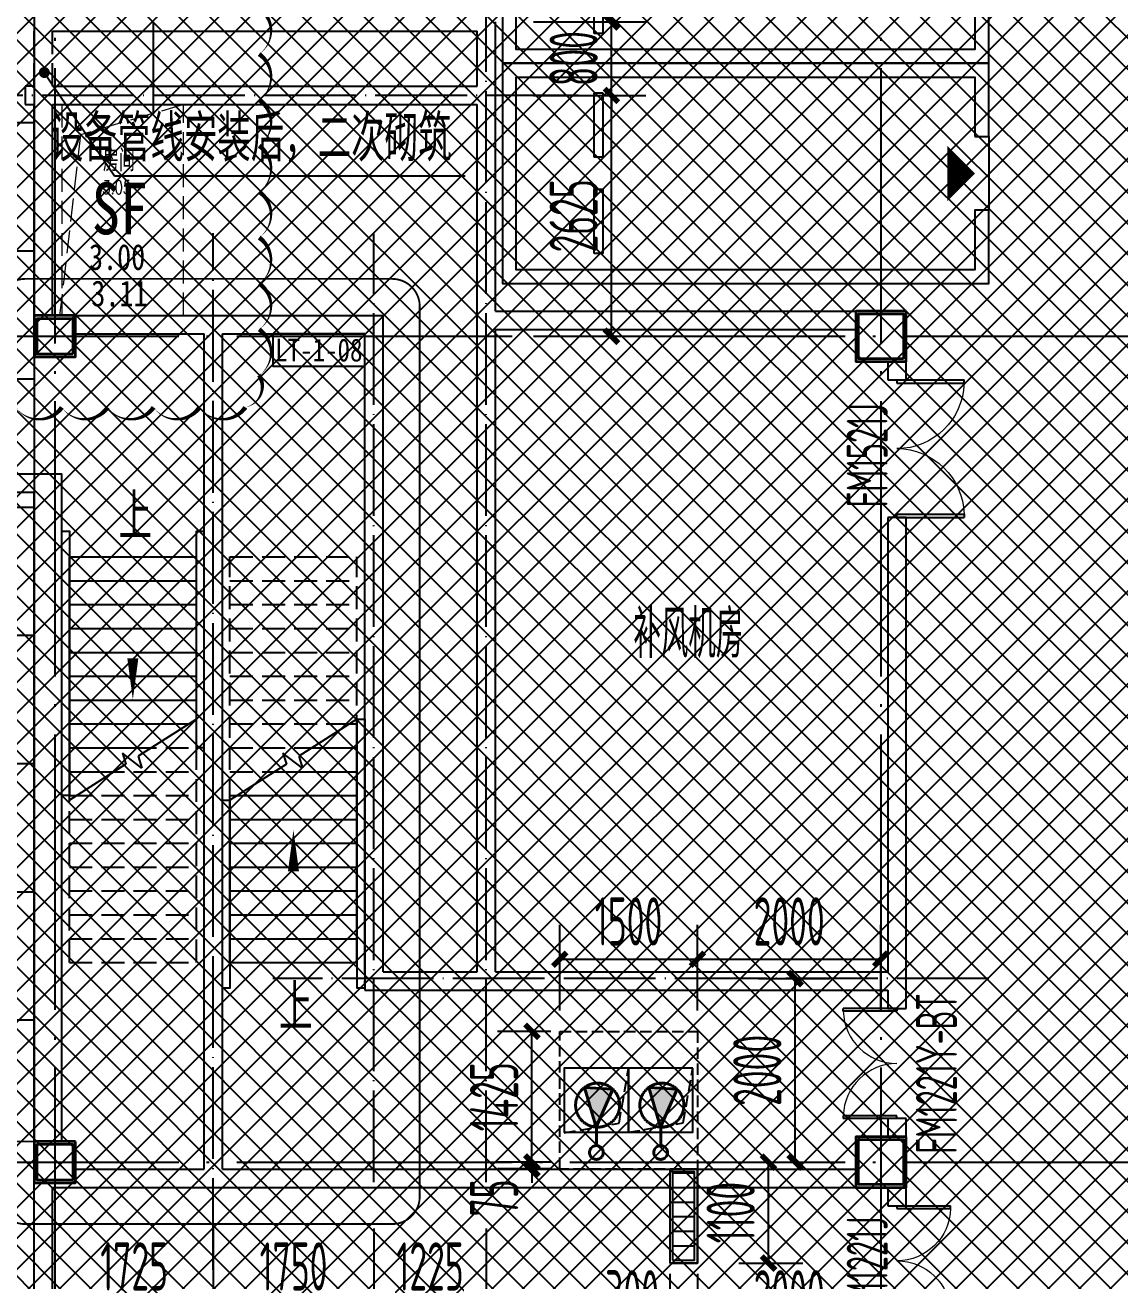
# Model space of a CAD drawing. Extents: x -473190 to 2138458, y -81875 to 2633646.
# Drawn here: x 513012 to 524941, y 96898 to 110583 of the extents above; entities that cross this region are included whole.
import ezdxf
from ezdxf.enums import TextEntityAlignment as Align

# ---------------------------------------------------------------- set-up
doc = ezdxf.new("R2010")
doc.units = 0
doc.header["$LTSCALE"] = 1000
for name, pattern in [('__DASH', [0.35, 0.25, -0.1]), ('DASH', [0.35, 0.25, -0.1]), ('DOTE', [2.42, 2, -0.2, 0.02, -0.2]), ('排水', [1.1, 1, -0.1])]:
    doc.linetypes.add(name, pattern=pattern)
for name, color, linetype in [('00-停车位', 67, 'Continuous'), ('03小品', 2, 'Continuous'), ('A-BEAM', 4, 'Continuous'), ('A-COLUMN', 2, 'Continuous'), ('A-DIM_SYMB', 3, 'Continuous'), ('A-PUB_TEXT', 7, 'Continuous'), ('A-ROOM_NAME', 23, 'Continuous'), ('A-STAIR', 3, 'Continuous'), ('A-WALL', 2, 'Continuous'), ('DIM_LEAD', 3, 'Continuous'), ('DOOR_FIRE', 4, 'Continuous'), ('DOOR_FIRE_TEXT', 7, 'Continuous'), ('DOTE', 1, 'DOTE'), ('PUB_DIM', 3, 'Continuous'), ('PUB_TEXT', 7, 'Continuous'), ('RF-QT', 30, 'Continuous'), ('SPACE', 7, 'Continuous'), ('SRC-03F$0$A-SYMB-NUMB-T', 4, 'Continuous'), ('SRC-03F$0$A-WALL', 7, 'Continuous'), ('画水辅助', 6, 'Continuous'), ('索引线', 252, 'Continuous'), ('集水坑', 4, 'Continuous')]:
    doc.layers.add(name, color=color, linetype=linetype)
for name, color, linetype, lineweight in [('GPS-污水', 2, '排水', 40), ('HOLE', 52, 'Continuous', 15), ('钢柱', 51, 'Continuous', 35)]:
    doc.layers.add(name, color=color, linetype=linetype, lineweight=lineweight)
doc.styles.add('8B2_01', font='simhei.ttf', dxfattribs={"width": 0.8})
doc.styles.add('8B2_02', font='tssdeng.shx', dxfattribs={"width": 0.6, "bigfont": 'TSSDCHN.shx'})
doc.styles.add('_TCH_DIM', font='SIMPLEX', dxfattribs={"bigfont": 'GBCBIG'})
doc.styles.add('_TCH_DIM_T3', font='tssdeng.shx', dxfattribs={"width": 0.564706, "bigfont": '@@@tssdchn.shx'})
doc.styles.add('_TCH_SPACE', font='SIMPLEX', dxfattribs={"height": 5, "bigfont": 'GBCBIG'})
doc.styles.add('_TCH_WINDOW', font='tssdeng.shx', dxfattribs={"width": 0.8, "height": 3.5, "bigfont": 'tssdchn.shx'})
doc.styles.add('SRC-03F$0$ECADI-TXT', font='simplex.shx', dxfattribs={"bigfont": 'hztxt.shx'})
doc.styles.get("Standard").update_dxf_attribs({"font": 'gbenor.shx', "bigfont": 'gbcbig.shx'})
doc.dimstyles.new('_TCH_ARCH&&150', dxfattribs={"dimtxt": 525, "dimasz": 150, "dimexe": 375, "dimexo": 450, "dimgap": 150, "dimtad": 1, "dimdec": 0, "dimzin": 0, "dimdsep": 46, "dimtxsty": '_TCH_DIM_T3', "dimblk": 'ARCHTICK', "dimcen": 0.09, "dimclrt": 7, "dimazin": 2, "dimtfac": 1, "dimtdec": 0, "dimtix": 1, "dimtmove": 2, "dimatfit": 3, "dimfxl": 0, "dimtolj": 1, "dimtzin": 0, "dimarcsym": 0})

# ---------------------------------------------------------------- blocks, each defined once
blk = doc.blocks.new('车位2400x5300')
at = {"layer": '00-停车位', "color": 251}
for p, q in [((-875, -1000), (-175, -1000)), ((-875, -1100), (-875, -1000)), ((-175, -1100), (-175, -1000)), ((175, -1000), (875, -1000)), ((175, -1100), (175, -1000)), ((875, -1100), (875, -1000)), ((-875, -1100), (-175, -1100)), ((175, -1100), (875, -1100)), ((400, -5300), (-400, -5300))]:
    blk.add_line(p, q, dxfattribs=at)
blk.add_lwpolyline([(400, -5150), (400, -5300), (1200, -5300), (1200, 0), (-1200, 0), (-1200, -5300), (-400, -5300), (-400, -5150), (-1050, -5150), (-1050, -150), (1050, -150), (1050, -5150), (400, -5150)], dxfattribs=at)
blk.add_lwpolyline([(0, -5150, 0, 600, 0), (0, -4850, 600, 600, 0)], format="xyseb", dxfattribs=at)
blk = doc.blocks.new('$SB01_1')
h = blk.add_hatch(color=256)
h.dxf.hatch_style = 1
h.paths.add_polyline_path([(-0.381, -0.323), (0.5, 0), (-0.381, 0.323)])
h.paths.add_polyline_path([(0, 0), (0.002, 0), (0.002, 0.001), (0, 0.001)], flags=24)
h.paths.add_polyline_path([(0, -0.002), (0.003, -0.002), (0.003, -0.001), (0, -0.001)], flags=24)
h.paths.add_polyline_path([(0, -0.003), (0.003, -0.003), (0.003, -0.002), (0, -0.002)], flags=24)
for p, q in [((0.5, 0), (-0.381, 0.323)), ((-0.381, 0.323), (-0.381, -0.323)), ((0.5, 0), (-0.381, -0.323))]:
    blk.add_line(p, q)
blk.add_circle((0, 0), 0.5)
at = {"flags": 1}
for tag, p in [('UNIT', (0, 0)), ('SPEC', (0, -0.002)), ('WHAT', (0, -0.003))]:
    blk.add_attdef(tag, p, '', height=0.001, dxfattribs=at)
blk = doc.blocks.new('人防集水坑')
at = {"layer": 'GPS-污水', "linetype": '排水'}
for p, q in [((307486, 701151), (307284, 701151)), ((307486, 700451), (307284, 700451))]:
    blk.add_line(p, q, dxfattribs=at)
for centre in [(307561, 701151), (307561, 700451)]:
    blk.add_circle(centre, 75, dxfattribs=at)
at = {"layer": '集水坑', "linetype": 'DASH', "ltscale": 0.5}
blk.add_lwpolyline([(306241, 700051), (306241, 701551), (307741, 701551), (307741, 700051)], close=True, dxfattribs=at)
at = {"layer": '集水坑', "linetype": 'Continuous', "ltscale": 0.5}
for points in [[(306641, 701501), (306641, 700801), (307341, 700801), (307341, 701501)], [(306641, 700801), (306641, 700101), (307341, 700101), (307341, 700801)]]:
    blk.add_lwpolyline(points, close=True, dxfattribs=at)
at = {"layer": '集水坑', "linetype": 'DASH', "ltscale": 0.5}
for points in [[(307341, 700801), (307237, 701397), (306641, 701501)], [(307347, 700101), (307243, 700697), (306647, 700801)]]:
    blk.add_lwpolyline(points, dxfattribs=at)
at = {"layer": 'GPS-污水', "linetype": '排水', "xscale": -480.0000000000002, "yscale": 480.0000000000002, "zscale": 480.0000000000002, "rotation": 176.2535374729293}
for p in [(307045, 701164, 0), (307045, 700464, 0)]:
    blk.add_blockref('$SB01_1', p, dxfattribs=at)
blk = doc.blocks.new('_ArchTick')
at = {"color": 0, "linetype": 'ByBlock', "const_width": 0.4}
blk.add_lwpolyline([(-0.5, -0.5), (0.5, 0.5)], dxfattribs=at)
blk = doc.blocks.new('*D5296')
at = {"layer": 'Defpoints', "color": 0, "transparency": 16777216}
for p in [(80981, -86418), (81636, -86418), (81636, -86493)]:
    blk.add_point(p, dxfattribs=at)
at = {"layer": 'PUB_DIM', "color": 0, "lineweight": -2, "transparency": 16777216}
for p, q in [((80981, -86418), (80981, -86268)), ((81186, -86418), (80606, -86418)), ((80981, -86493), (80981, -86418)), ((81186, -86493), (80606, -86493)), ((80981, -86493), (80981, -86643))]:
    blk.add_line(p, q, dxfattribs=at)
at = {"layer": 'PUB_DIM', "color": 0, "lineweight": -2, "transparency": 16777216, "xscale": 150, "yscale": 150, "zscale": 150}
for p, rotation in [((80981, -86418), 270), ((80981, -86493), 90)]:
    blk.add_blockref('_ArchTick', p, dxfattribs=dict(at, rotation=rotation))
at = {"layer": 'PUB_DIM', "color": 7, "transparency": 16777216, "insert": (80569, -86808), "char_height": 525, "attachment_point": 5, "rotation": 90, "style": '_TCH_DIM_T3'}
blk.add_mtext('\\A1;75', dxfattribs=at)
blk = doc.blocks.new('*D5297')
at = {"layer": 'Defpoints', "color": 0, "transparency": 16777216}
for p in [(80981, -84993), (81636, -84993), (81636, -86418)]:
    blk.add_point(p, dxfattribs=at)
at = {"layer": 'PUB_DIM', "color": 0, "lineweight": -2, "transparency": 16777216}
for p, q in [((81186, -84993), (80606, -84993)), ((80981, -86418), (80981, -84993)), ((81186, -86418), (80606, -86418))]:
    blk.add_line(p, q, dxfattribs=at)
at = {"layer": 'PUB_DIM', "color": 0, "lineweight": -2, "transparency": 16777216, "xscale": 150, "yscale": 150, "zscale": 150}
for p, rotation in [((80981, -84993), 90), ((80981, -86418), 270)]:
    blk.add_blockref('_ArchTick', p, dxfattribs=dict(at, rotation=rotation))
at = {"layer": 'PUB_DIM', "color": 7, "transparency": 16777216, "insert": (80569, -85706), "char_height": 525, "attachment_point": 5, "rotation": 90, "style": '_TCH_DIM_T3'}
blk.add_mtext('\\A1;1425', dxfattribs=at)
blk = doc.blocks.new('*D5298')
at = {"layer": 'Defpoints', "color": 0, "transparency": 16777216}
for p in [(82784, -84207), (81284, -85215), (82784, -85215)]:
    blk.add_point(p, dxfattribs=at)
at = {"layer": 'PUB_DIM', "color": 0, "lineweight": -2, "transparency": 16777216}
for p, q in [((81284, -84765), (81284, -83832)), ((82784, -84765), (82784, -83832)), ((81284, -84207), (82784, -84207))]:
    blk.add_line(p, q, dxfattribs=at)
at = {"layer": 'PUB_DIM', "color": 0, "lineweight": -2, "transparency": 16777216, "xscale": 150, "yscale": 150, "zscale": 150, "rotation": 180}
blk.add_blockref('_ArchTick', (81284, -84207), dxfattribs=at)
at = {"layer": 'PUB_DIM', "color": 0, "lineweight": -2, "transparency": 16777216, "xscale": 150, "yscale": 150, "zscale": 150}
blk.add_blockref('_ArchTick', (82784, -84207), dxfattribs=at)
at = {"layer": 'PUB_DIM', "color": 7, "transparency": 16777216, "insert": (82034, -83795), "char_height": 525, "attachment_point": 5, "style": '_TCH_DIM_T3'}
blk.add_mtext('\\A1;1500', dxfattribs=at)
blk = doc.blocks.new('*D5299')
at = {"layer": 'Defpoints', "color": 0, "transparency": 16777216}
for p in [(84784, -84207), (82784, -85215), (84784, -85215)]:
    blk.add_point(p, dxfattribs=at)
at = {"layer": 'PUB_DIM', "color": 0, "lineweight": -2, "transparency": 16777216}
for p, q in [((82784, -84765), (82784, -83832)), ((84784, -84765), (84784, -83832)), ((82784, -84207), (84784, -84207))]:
    blk.add_line(p, q, dxfattribs=at)
at = {"layer": 'PUB_DIM', "color": 0, "lineweight": -2, "transparency": 16777216, "xscale": 150, "yscale": 150, "zscale": 150, "rotation": 180}
blk.add_blockref('_ArchTick', (82784, -84207), dxfattribs=at)
at = {"layer": 'PUB_DIM', "color": 0, "lineweight": -2, "transparency": 16777216, "xscale": 150, "yscale": 150, "zscale": 150}
blk.add_blockref('_ArchTick', (84784, -84207), dxfattribs=at)
at = {"layer": 'PUB_DIM', "color": 7, "transparency": 16777216, "insert": (83784, -83795), "char_height": 525, "attachment_point": 5, "style": '_TCH_DIM_T3'}
blk.add_mtext('\\A1;2000', dxfattribs=at)
blk = doc.blocks.new('*D5300')
at = {"layer": 'Defpoints', "color": 0, "transparency": 16777216}
for p in [(82484, -87186), (82784, -87186), (82784, -88270)]:
    blk.add_point(p, dxfattribs=at)
at = {"layer": 'PUB_DIM', "color": 0, "lineweight": -2, "transparency": 16777216}
for p, q in [((82484, -87636), (82484, -88645)), ((82784, -87636), (82784, -88645)), ((82484, -88270), (82784, -88270))]:
    blk.add_line(p, q, dxfattribs=at)
at = {"layer": 'PUB_DIM', "color": 0, "lineweight": -2, "transparency": 16777216, "xscale": 150, "yscale": 150, "zscale": 150, "rotation": 180}
blk.add_blockref('_ArchTick', (82484, -88270), dxfattribs=at)
at = {"layer": 'PUB_DIM', "color": 0, "lineweight": -2, "transparency": 16777216, "xscale": 150, "yscale": 150, "zscale": 150}
blk.add_blockref('_ArchTick', (82784, -88270), dxfattribs=at)
at = {"layer": 'PUB_DIM', "color": 7, "transparency": 16777216, "insert": (82072, -87858), "char_height": 525, "attachment_point": 5, "style": '_TCH_DIM_T3'}
blk.add_mtext('\\A1;300', dxfattribs=at)
blk = doc.blocks.new('*D5301')
at = {"layer": 'Defpoints', "color": 0, "transparency": 16777216}
for p in [(82784, -87186), (84784, -87186), (84784, -88270)]:
    blk.add_point(p, dxfattribs=at)
at = {"layer": 'PUB_DIM', "color": 0, "lineweight": -2, "transparency": 16777216}
for p, q in [((82784, -87636), (82784, -88645)), ((84784, -87636), (84784, -88645)), ((82784, -88270), (84784, -88270))]:
    blk.add_line(p, q, dxfattribs=at)
at = {"layer": 'PUB_DIM', "color": 0, "lineweight": -2, "transparency": 16777216, "xscale": 150, "yscale": 150, "zscale": 150, "rotation": 180}
blk.add_blockref('_ArchTick', (82784, -88270), dxfattribs=at)
at = {"layer": 'PUB_DIM', "color": 0, "lineweight": -2, "transparency": 16777216, "xscale": 150, "yscale": 150, "zscale": 150}
blk.add_blockref('_ArchTick', (84784, -88270), dxfattribs=at)
at = {"layer": 'PUB_DIM', "color": 7, "transparency": 16777216, "insert": (83784, -87858), "char_height": 525, "attachment_point": 5, "style": '_TCH_DIM_T3'}
blk.add_mtext('\\A1;2000', dxfattribs=at)
blk = doc.blocks.new('*D5302')
at = {"layer": 'Defpoints', "color": 0, "transparency": 16777216}
for p in [(82784, -86418), (83559, -86418), (82784, -87518)]:
    blk.add_point(p, dxfattribs=at)
at = {"layer": 'PUB_DIM', "color": 0, "lineweight": -2, "transparency": 16777216}
for p, q in [((83234, -86418), (83934, -86418)), ((83559, -87518), (83559, -86418)), ((83234, -87518), (83934, -87518))]:
    blk.add_line(p, q, dxfattribs=at)
at = {"layer": 'PUB_DIM', "color": 0, "lineweight": -2, "transparency": 16777216, "xscale": 150, "yscale": 150, "zscale": 150}
for p, rotation in [((83559, -86418), 90), ((83559, -87518), 270)]:
    blk.add_blockref('_ArchTick', p, dxfattribs=dict(at, rotation=rotation))
at = {"layer": 'PUB_DIM', "color": 7, "transparency": 16777216, "insert": (83146, -86968), "char_height": 525, "attachment_point": 5, "rotation": 90, "style": '_TCH_DIM_T3'}
blk.add_mtext('\\A1;1100', dxfattribs=at)
blk = doc.blocks.new('A$C00330F2E')
at = {"layer": '钢柱', "color": 4, "lineweight": 35}
for points in [[(40675, -45100), (40225, -45100), (40225, -45550), (40675, -45550)], [(40645, -45520), (40255, -45520), (40255, -45130), (40645, -45130)], [(49725, -45050), (49175, -45050), (49175, -45600), (49725, -45600)], [(49695, -45570), (49205, -45570), (49205, -45080), (49695, -45080)], [(49725, -54050), (49175, -54050), (49175, -54600), (49725, -54600)], [(40675, -54100), (40225, -54100), (40225, -54550), (40675, -54550)], [(40645, -54520), (40255, -54520), (40255, -54130), (40645, -54130)], [(49695, -54570), (49205, -54570), (49205, -54080), (49695, -54080)]]:
    blk.add_lwpolyline(points, close=True, dxfattribs=at)
blk = doc.blocks.new('A$C4F5A101F')
at = {"layer": 'DOTE', "color": 16, "linetype": 'DOTE', "ltscale": 1.5}
for p, q in [((-216339.7, 16373.7), (-216339.7, -213765.2)), ((-207339.7, 16373.7), (-207339.7, -213765.2)), ((-297848.4, -48257.4), (-173939.7, -48257.4)), ((-297848.4, -57257.4), (-173939.7, -57257.4))]:
    blk.add_line(p, q, dxfattribs=at)
blk = doc.blocks.new('*D5507')
at = {"layer": 'Defpoints', "color": 0, "transparency": 16777216}
for p in [(41325, -40575), (43050, -40575), (43050, -41850)]:
    blk.add_point(p, dxfattribs=at)
at = {"layer": 'PUB_DIM', "color": 0, "lineweight": -2, "transparency": 16777216}
for p, q in [((41325, -41025), (41325, -42225)), ((43050, -41025), (43050, -42225)), ((41325, -41850), (43050, -41850))]:
    blk.add_line(p, q, dxfattribs=at)
at = {"layer": 'PUB_DIM', "color": 0, "lineweight": -2, "transparency": 16777216, "xscale": 150, "yscale": 150, "zscale": 150, "rotation": 180}
blk.add_blockref('_ArchTick', (41325, -41850), dxfattribs=at)
at = {"layer": 'PUB_DIM', "color": 0, "lineweight": -2, "transparency": 16777216, "xscale": 150, "yscale": 150, "zscale": 150}
blk.add_blockref('_ArchTick', (43050, -41850), dxfattribs=at)
at = {"layer": 'PUB_DIM', "color": 7, "transparency": 16777216, "insert": (42188, -41437), "char_height": 525, "attachment_point": 5, "style": '_TCH_DIM_T3'}
blk.add_mtext('\\A1;1725', dxfattribs=at)
blk = doc.blocks.new('*D5508')
at = {"layer": 'Defpoints', "color": 0, "transparency": 16777216}
for p in [(43050, -40575), (44800, -40575), (44800, -41850)]:
    blk.add_point(p, dxfattribs=at)
at = {"layer": 'PUB_DIM', "color": 0, "lineweight": -2, "transparency": 16777216}
for p, q in [((43050, -41025), (43050, -42225)), ((44800, -41025), (44800, -42225)), ((43050, -41850), (44800, -41850))]:
    blk.add_line(p, q, dxfattribs=at)
at = {"layer": 'PUB_DIM', "color": 0, "lineweight": -2, "transparency": 16777216, "xscale": 150, "yscale": 150, "zscale": 150, "rotation": 180}
blk.add_blockref('_ArchTick', (43050, -41850), dxfattribs=at)
at = {"layer": 'PUB_DIM', "color": 0, "lineweight": -2, "transparency": 16777216, "xscale": 150, "yscale": 150, "zscale": 150}
blk.add_blockref('_ArchTick', (44800, -41850), dxfattribs=at)
at = {"layer": 'PUB_DIM', "color": 7, "transparency": 16777216, "insert": (43925, -41437), "char_height": 525, "attachment_point": 5, "style": '_TCH_DIM_T3'}
blk.add_mtext('\\A1;1750', dxfattribs=at)
blk = doc.blocks.new('*D5509')
at = {"layer": 'Defpoints', "color": 0, "transparency": 16777216}
for p in [(44800, -40575), (46025, -40575), (46025, -41850)]:
    blk.add_point(p, dxfattribs=at)
at = {"layer": 'PUB_DIM', "color": 0, "lineweight": -2, "transparency": 16777216}
for p, q in [((44800, -41025), (44800, -42225)), ((46025, -41025), (46025, -42225)), ((44800, -41850), (46025, -41850))]:
    blk.add_line(p, q, dxfattribs=at)
at = {"layer": 'PUB_DIM', "color": 0, "lineweight": -2, "transparency": 16777216, "xscale": 150, "yscale": 150, "zscale": 150, "rotation": 180}
blk.add_blockref('_ArchTick', (44800, -41850), dxfattribs=at)
at = {"layer": 'PUB_DIM', "color": 0, "lineweight": -2, "transparency": 16777216, "xscale": 150, "yscale": 150, "zscale": 150}
blk.add_blockref('_ArchTick', (46025, -41850), dxfattribs=at)
at = {"layer": 'PUB_DIM', "color": 7, "transparency": 16777216, "insert": (45412, -41437), "char_height": 525, "attachment_point": 5, "style": '_TCH_DIM_T3'}
blk.add_mtext('\\A1;1225', dxfattribs=at)
blk = doc.blocks.new('*D5510')
at = {"layer": 'Defpoints', "color": 0, "transparency": 16777216}
for p in [(48541, -38300), (49390, -38300), (48541, -40300)]:
    blk.add_point(p, dxfattribs=at)
at = {"layer": 'PUB_DIM', "color": 0, "lineweight": -2, "transparency": 16777216}
for p, q in [((48991, -38300), (49765, -38300)), ((49390, -40300), (49390, -38300)), ((48991, -40300), (49765, -40300))]:
    blk.add_line(p, q, dxfattribs=at)
at = {"layer": 'PUB_DIM', "color": 0, "lineweight": -2, "transparency": 16777216, "xscale": 150, "yscale": 150, "zscale": 150}
for p, rotation in [((49390, -38300), 90), ((49390, -40300), 270)]:
    blk.add_blockref('_ArchTick', p, dxfattribs=dict(at, rotation=rotation))
at = {"layer": 'PUB_DIM', "color": 7, "transparency": 16777216, "insert": (48978, -39300), "char_height": 525, "attachment_point": 5, "rotation": 90, "style": '_TCH_DIM_T3'}
blk.add_mtext('\\A1;2000', dxfattribs=at)
blk = doc.blocks.new('*D5511')
at = {"layer": 'Defpoints', "color": 0, "transparency": 16777216}
for p in [(46089, -27875), (47389, -27875), (46089, -28675)]:
    blk.add_point(p, dxfattribs=at)
at = {"layer": 'PUB_DIM', "color": 0, "lineweight": -2, "transparency": 16777216}
for p, q in [((47389, -27875), (47389, -27725)), ((46539, -27875), (47764, -27875)), ((47389, -28675), (47389, -27875)), ((46539, -28675), (47764, -28675)), ((47389, -28675), (47389, -28825))]:
    blk.add_line(p, q, dxfattribs=at)
at = {"layer": 'PUB_DIM', "color": 0, "lineweight": -2, "transparency": 16777216, "xscale": 150, "yscale": 150, "zscale": 150}
for p, rotation in [((47389, -27875), 270), ((47389, -28675), 90)]:
    blk.add_blockref('_ArchTick', p, dxfattribs=dict(at, rotation=rotation))
at = {"layer": 'PUB_DIM', "color": 7, "transparency": 16777216, "insert": (46977, -28275), "char_height": 525, "attachment_point": 5, "rotation": 90, "style": '_TCH_DIM_T3'}
blk.add_mtext('\\A1;800', dxfattribs=at)
blk = doc.blocks.new('*D5512')
at = {"layer": 'Defpoints', "color": 0, "transparency": 16777216}
for p in [(46089, -28675), (47389, -28675), (46089, -31300)]:
    blk.add_point(p, dxfattribs=at)
at = {"layer": 'PUB_DIM', "color": 0, "lineweight": -2, "transparency": 16777216}
for p, q in [((46539, -28675), (47764, -28675)), ((47389, -31300), (47389, -28675)), ((46539, -31300), (47764, -31300))]:
    blk.add_line(p, q, dxfattribs=at)
at = {"layer": 'PUB_DIM', "color": 0, "lineweight": -2, "transparency": 16777216, "xscale": 150, "yscale": 150, "zscale": 150}
for p, rotation in [((47389, -28675), 90), ((47389, -31300), 270)]:
    blk.add_blockref('_ArchTick', p, dxfattribs=dict(at, rotation=rotation))
at = {"layer": 'PUB_DIM', "color": 7, "transparency": 16777216, "insert": (46977, -29988), "char_height": 525, "attachment_point": 5, "rotation": 90, "style": '_TCH_DIM_T3'}
blk.add_mtext('\\A1;2625', dxfattribs=at)
blk = doc.blocks.new('SRC-03F$0$ECADI-TAG-CODE')
at = {"layer": 'SRC-03F$0$A-SYMB-NUMB-T', "color": 1}
blk.add_lwpolyline([(3.41, 8.1), (13.41, 8.1), (13.41, 4.6), (3.41, 4.6)], close=True, dxfattribs=at)
at = {"layer": 'SRC-03F$0$A-SYMB-NUMB-T', "style": 'SRC-03F$0$ECADI-TXT', "width": 0.7}
blk.add_attdef('CODE', text='', height=2.5, dxfattribs=at).set_placement((8.41, 6.35), align=Align.MIDDLE_CENTER)
blk = doc.blocks.new('A$C031B73C8')
blk.add_lwpolyline([(57875, -53225, 0, 50, 0.5205671), (58375, -53225, 0, 50, 0.5205671), (58875, -53225, 0, 50, 0.5205671), (59375, -53225, 0, 50, 0.5205671), (59875, -53225, 0, 50, 0.5205671), (60375, -53225, 0, 50, 0.5205671), (60525, -52875, 0, 50, 0.5205671), (60525, -52375, 0, 50, 0.5205671), (60525, -51875, 0, 50, 0.5205671), (60525, -51375, 0, 50, 0.5205671), (60525, -50875, 0, 50, 0.5205671), (60525, -50375, 0, 50, 0.5205671), (60525, -49875, 0, 50, 0.5205671), (60525, -49375, 0, 50, 0.5205671), (60525, -48875, 0, 50, 0.5205671)], format="xyseb")
at = {"layer": 'HOLE', "linetype": 'DASH'}
blk.add_lwpolyline([(59700, -49925), (58578.5, -50254.5), (58350, -52225)], dxfattribs=at)
blk.add_lwpolyline([(59700, -52225), (59700, -49925), (58373.7, -49925), (58373.7, -52225)], close=True, dxfattribs=at)
at = {"layer": 'SPACE', "style": '_TCH_SPACE'}
blk.add_text('房间', height=241.13, dxfattribs=at).set_placement((58823, -50653))
at = {"layer": 'SPACE', "style": '_TCH_SPACE', "width": 0.705882}
blk.add_text('3.05', height=148.75, dxfattribs=at).set_placement((58815.9, -50902.4))
blk = doc.blocks.new('ADFASDF')
h = blk.add_hatch()
h.set_pattern_fill('ANSI37', color=8, scale=150)
h.set_pattern_definition([(45, (0, 0), (-168.3798, 168.3798), []), (135, (0, 0), (-168.3798, -168.3798), [])])
h.paths.add_polyline_path([(521397, 239186), (521397, 224886), (539697, 224886), (539697, 169261), (524947, 169261), (524947, 171211), (527822, 171211), (527922, 176611), (501318, 176611), (501125, 109884), (530547, 109887), (530547, 107449), (538188, 100503), (536147, 98236), (540086, 94690), (517812, 69953), (517812, 59790), (482108, 20136), (405247, 20136), (405247, 26086), (391997, 40436), (391997, 64736), (399997, 64738), (399997, 239186), (409022, 239186)])
blk = doc.blocks.new('$DorLib2D$00000002')
for p, q in [((-0.5, 0), (-0.5, 0.4875)), ((-0.475, 0.4875), (-0.5, 0.4875)), ((-0.475, 0), (-0.475, 0.4875)), ((0.475, 0), (0.475, 0.4875)), ((0.475, 0.4875), (0.5, 0.4875)), ((0.5, 0), (0.5, 0.4875)), ((-0.5, 0), (-0.475, 0)), ((0.5, 0), (0.475, 0))]:
    blk.add_line(p, q)
at = {"lineweight": 13}
for centre, start, end in [((-0.4875, 0), 0, 88.53072), ((0.4875, 0), 91.46928, 180)]:
    blk.add_arc(centre, 0.4875, start, end, dxfattribs=at)
blk = doc.blocks.new('A$C3672542B')
at = {"layer": '03小品'}
h = blk.add_hatch(dxfattribs=at)
h.set_pattern_fill('ANSI31', color=8, scale=100, angle=135, style=0)
h.set_pattern_definition([(180, (107917.06, 142842.2), (-1e-14, -158.75), [])])
h.paths.add_polyline_path([(82513.7, -87488.2), (82753.7, -87488.2), (82753.7, -86523.2), (82513.7, -86523.2)])
at = {"layer": '03小品', "color": 4}
blk.add_line((82783.7, -86493.2), (82783.7, -87518.2), dxfattribs=at)
for points in [[(82483.7, -87518.2), (82783.7, -87518.2), (82783.7, -86493.2), (82483.7, -86493.2)], [(82513.7, -87488.2), (82753.7, -87488.2), (82753.7, -86523.2), (82513.7, -86523.2)]]:
    blk.add_lwpolyline(points, close=True, dxfattribs=at)
at = {"layer": '画水辅助'}
blk.add_line((82783.7, -87518.2), (82483.7, -87518.2), dxfattribs=at)
at = {"layer": '集水坑', "linetype": 'Continuous', "rotation": 270}
blk.add_blockref('人防集水坑', (-618767, 221247.8), dxfattribs=at)
at = {"layer": 'PUB_DIM'}
for p1, p2, distance, picture, middle in [((81283.7, -85215.4), (82783.7, -85215.4), 1008.2, '*D5298', (82033.7, -83794.7)), ((82783.7, -85215.4), (84783.7, -85215.4), 1008.2, '*D5299', (83783.7, -83794.7)), ((81636.1, -86418.2), (81636.1, -84993.2), 654.8, '*D5297', (80568.7, -85705.7)), ((82783.7, -87518.2), (82783.7, -86418.2), -775.2, '*D5302', (83146.4, -86968.2)), ((82783.7, -87186.5), (84783.7, -87186.5), -1083.9, '*D5301', (83783.7, -87857.8))]:
    dim = blk.add_aligned_dim(p1=p1, p2=p2, distance=distance, dimstyle='_TCH_ARCH&&150', dxfattribs=at)
    dim.commit()
    dim.dimension.update_dxf_attribs({"geometry": picture, "text_midpoint": middle})
for base, p1, p2, angle, picture, middle in [((80981.2, -86418.2), (81636.1, -86493.2), (81636.1, -86418.2), 90, '*D5296', (80568.7, -86808)), ((82783.7, -88270.3), (82483.7, -87186.5), (82783.7, -87186.5), 0, '*D5300', (82072, -87857.8))]:
    dim = blk.add_linear_dim(base=base, p1=p1, p2=p2, angle=angle, dimstyle='_TCH_ARCH&&150', dxfattribs=at)
    dim.commit()
    dim.dimension.update_dxf_attribs({"geometry": picture, "text_midpoint": middle, "dimtype": 161})
blk = doc.blocks.new('A$C2B5B1B2C')
at = {"layer": 'DOTE', "linetype": 'DOTE', "ltscale": 0.5}
for p, q in [((46025, -40517.9), (46025, 9700)), ((42399.6, -28875), (42399.6, -22550)), ((47025, -28675), (36250, -28675)), ((43050, -41475), (43050, -30175)), ((44800, -40517.9), (44800, -30175)), ((51500, -38300), (43700, -38300))]:
    blk.add_line(p, q, dxfattribs=at)
at = {"layer": 'PUB_DIM'}
for p1, p2, distance, picture, middle in [((46089.1, -28675), (46089.1, -27875), -1300, '*D5511', (46976.6, -28275)), ((46089.1, -31300), (46089.1, -28675), -1300, '*D5512', (46976.6, -29987.5)), ((48540.8, -40300), (48540.8, -38300), -849.6, '*D5510', (48978, -39300)), ((41325, -40574.7), (43050, -40574.7), -1275, '*D5507', (42187.5, -41437.2)), ((43050, -40574.7), (44800, -40574.7), -1275, '*D5508', (43925, -41437.2)), ((44800, -40574.7), (46025, -40574.7), -1275, '*D5509', (45412.5, -41437.2))]:
    dim = blk.add_aligned_dim(p1=p1, p2=p2, distance=distance, dimstyle='_TCH_ARCH&&150', dxfattribs=at)
    dim.commit()
    dim.dimension.update_dxf_attribs({"geometry": picture, "text_midpoint": middle})

msp = doc.modelspace()

# ---------------------------------------------------------------- hatches: boundary and pattern name
h = msp.add_hatch()
h.set_pattern_fill('ANGLE', color=252, scale=400)
h.set_pattern_definition([(0, (544945.8, 327452.8), (0, 1397), [1016, -381]), (90, (544945.8, 327452.8), (-1397, 9e-14), [1016, -381])])
h.paths.add_polyline_path([(513112.2, 98417.4), (490962.2, 98417.4), (490962.2, 115967.4), (513112.2, 115967.4)])

# ---------------------------------------------------------------- linework, layer by layer
at = {"layer": 'A-BEAM'}
for points in [[(513494.2, 102187.4), (513412.2, 102187.4), (513412.2, 105068.1), (513494.2, 105068.1)], [(514959.9, 102707.4), (514877.9, 102707.4), (514877.9, 105068.1), (514959.9, 105068.1)], [(516630.2, 103018.4), (516712.2, 103018.4), (516712.2, 100086.7), (516630.2, 100086.7)], [(515162.2, 102135.6), (515244.2, 102135.6), (515244.2, 100086.7), (515162.2, 100086.7)]]:
    msp.add_lwpolyline(points, close=True, dxfattribs=at)
at = {"layer": 'A-COLUMN'}
for p, q in [((522612.2, 107467.4), (522062.2, 107467.4)), ((522062.2, 107467.4), (522062.2, 106917.4)), ((522612.2, 106917.4), (522612.2, 107467.4)), ((513562.2, 107417.4), (513112.2, 107417.4)), ((513112.2, 107417.4), (513112.2, 106967.4)), ((513562.2, 106967.4), (513562.2, 107417.4)), ((513112.2, 106967.4), (513562.2, 106967.4)), ((522062.2, 106917.4), (522612.2, 106917.4)), ((513562.6, 98417.4), (513112.2, 98417.4)), ((513112.2, 98417.4), (513112.2, 97967.4)), ((513562.6, 97967.4), (513562.6, 98417.4)), ((522612.2, 98467.4), (522062.2, 98467.4)), ((522062.2, 98467.4), (522062.2, 97917.4)), ((522612.2, 97917.4), (522612.2, 98467.4)), ((513112.2, 97967.4), (513562.6, 97967.4)), ((522062.2, 97917.4), (522612.2, 97917.4))]:
    msp.add_line(p, q, dxfattribs=at)
at = {"layer": 'A-DIM_SYMB'}
for points in [[(514186.1, 104897.4, 0, 0, 0), (514186.1, 103232.4, 0, 120, 0), (514186.1, 103682.4, 0, 0, 0)], [(515936.1, 100230.1, 0, 0, 0), (515936.1, 101812.4, 0, 120, 0), (515936.1, 101362.4, 0, 0, 0)]]:
    msp.add_lwpolyline(points, format="xyseb", dxfattribs=at)
at = {"layer": 'A-STAIR', "color": 8, "linetype": '__DASH'}
for p, q in [((513494.2, 100367.4), (513494.2, 104787.4)), ((513494.2, 104787.4), (514877.9, 104787.4)), ((514877.9, 100367.4), (514877.9, 104787.4)), ((515244.2, 100367.4), (515244.2, 104787.4)), ((515244.2, 104787.4), (516627.9, 104787.4)), ((516627.9, 100367.4), (516627.9, 104787.4)), ((513494.2, 104527.4), (514877.9, 104527.4)), ((515244.2, 104527.4), (516627.9, 104527.4)), ((513494.2, 104267.4), (514877.9, 104267.4)), ((515244.2, 104267.4), (516627.9, 104267.4)), ((513494.2, 104007.4), (514877.9, 104007.4)), ((515244.2, 104007.4), (516627.9, 104007.4)), ((513494.2, 103747.4), (514877.9, 103747.4)), ((515244.2, 103747.4), (516627.9, 103747.4)), ((513494.2, 103487.4), (514877.9, 103487.4)), ((515244.2, 103487.4), (516627.9, 103487.4)), ((513494.2, 103227.4), (514877.9, 103227.4)), ((515244.2, 103227.4), (516627.9, 103227.4)), ((513494.2, 102967.4), (514877.9, 102967.4)), ((515244.2, 102967.4), (516627.9, 102967.4)), ((513494.2, 102707.4), (514877.9, 102707.4)), ((515244.2, 102707.4), (516627.9, 102707.4)), ((513494.2, 102447.4), (514877.9, 102447.4)), ((515244.2, 102447.4), (516627.9, 102447.4)), ((513494.2, 102187.4), (514877.9, 102187.4)), ((515244.2, 102187.4), (516627.9, 102187.4)), ((513494.2, 101927.4), (514877.9, 101927.4)), ((515244.2, 101927.4), (516627.9, 101927.4)), ((513494.2, 101667.4), (514877.9, 101667.4)), ((515244.2, 101667.4), (516627.9, 101667.4)), ((513494.2, 101407.4), (514877.9, 101407.4)), ((515244.2, 101407.4), (516627.9, 101407.4)), ((513494.2, 101147.4), (514877.9, 101147.4)), ((515244.2, 101147.4), (516627.9, 101147.4)), ((513494.2, 100887.4), (514877.9, 100887.4)), ((515244.2, 100887.4), (516627.9, 100887.4)), ((513494.2, 100627.4), (514877.9, 100627.4)), ((515244.2, 100627.4), (516627.9, 100627.4)), ((513494.2, 100367.4), (514877.9, 100367.4)), ((515244.2, 100367.4), (516627.9, 100367.4))]:
    msp.add_line(p, q, dxfattribs=at)
at = {"layer": 'A-STAIR'}
for p, q in [((513494.2, 102135.4), (513494.2, 104787.4)), ((513494.2, 104787.4), (514877.9, 104787.4)), ((514877.9, 103019.4), (514877.9, 104787.4)), ((513494.2, 104527.4), (514877.9, 104527.4)), ((513494.2, 104267.4), (514877.9, 104267.4)), ((513494.2, 104007.4), (514877.9, 104007.4)), ((513494.2, 103747.4), (514877.9, 103747.4)), ((513494.2, 103487.4), (514877.9, 103487.4)), ((513494.2, 103227.4), (514877.9, 103227.4)), ((513494.2, 102967.4), (514796.5, 102967.4)), ((514877.9, 103019.4), (514244.9, 102615)), ((516627.9, 103019.4), (515994.9, 102615)), ((516546.5, 102967.4), (516627.9, 102967.4)), ((516627.9, 100367.4), (516627.9, 103019.4)), ((513494.2, 102707.4), (514389.5, 102707.4)), ((514285.7, 102486.3), (514072.1, 102649.8)), ((514072.1, 102649.8), (514110.4, 102529)), ((516035.7, 102486.3), (515822.1, 102649.8)), ((515822.1, 102649.8), (515860.4, 102529)), ((516139.5, 102707.4), (516627.9, 102707.4)), ((514110.4, 102529), (513494.2, 102135.4)), ((514244.9, 102615), (514285.7, 102486.3)), ((515860.4, 102529), (515244.2, 102135.4)), ((515994.9, 102615), (516035.7, 102486.3)), ((513494.2, 102447.4), (513982.6, 102447.4)), ((515732.6, 102447.4), (516627.9, 102447.4)), ((513494.2, 102187.4), (513575.6, 102187.4)), ((515244.2, 100367.4), (515244.2, 102135.4)), ((515325.6, 102187.4), (516627.9, 102187.4)), ((515244.2, 101927.4), (516627.9, 101927.4)), ((515244.2, 101667.4), (516627.9, 101667.4)), ((515244.2, 101407.4), (516627.9, 101407.4)), ((515244.2, 101147.4), (516627.9, 101147.4)), ((515244.2, 100887.4), (516627.9, 100887.4)), ((515244.2, 100627.4), (516627.9, 100627.4)), ((515244.2, 100367.4), (516627.9, 100367.4))]:
    msp.add_line(p, q, dxfattribs=at)
at = {"layer": 'A-WALL', "linetype": 'DASH'}
for p, q in [((513112.2, 109917.4), (513112.2, 110617.4)), ((513312.2, 109917.4), (513312.2, 110517.4))]:
    msp.add_line(p, q, dxfattribs=at)
at = {"layer": 'A-WALL'}
for p, q in [((518137.2, 109817.4), (518137.2, 110617.4)), ((513312.2, 110517.4), (514411.9, 110517.4)), ((514411.9, 110517.4), (517937.2, 110517.4)), ((517937.2, 109917.4), (517937.2, 110517.4)), ((513112.2, 109917.4), (513012.2, 109917.4)), ((513012.2, 109917.4), (513012.2, 109717.4)), ((513312.2, 109917.4), (517937.2, 109917.4)), ((518137.2, 107467.4), (518137.2, 109817.4)), ((513012.2, 109717.4), (513112.2, 109717.4)), ((513112.2, 107417.4), (513112.2, 109717.4)), ((513312.2, 107417.4), (513312.2, 109717.4)), ((513312.2, 109717.4), (517937.2, 109717.4)), ((517937.2, 107367.4), (517937.2, 109717.4)), ((518137.2, 107467.4), (522062.2, 107467.4)), ((513562.2, 107417.4), (515062.2, 107417.4)), ((515062.2, 107417.4), (516912.2, 107417.4)), ((516912.2, 100267.4), (516912.2, 107417.4)), ((517937.2, 104062.4), (517937.2, 107367.4)), ((513562.2, 107217.4), (514962.2, 107217.4)), ((514962.2, 98117.4), (514962.2, 107217.4)), ((515162.2, 98117.4), (515162.2, 107217.4)), ((515162.2, 107217.4), (516712.2, 107217.4)), ((516712.2, 100267.4), (516712.2, 107217.4)), ((518137.2, 107267.4), (522062.2, 107267.4)), ((518137.2, 104062.4), (518137.2, 107267.4)), ((522412.2, 106917.4), (522412.2, 106717.4)), ((522612.2, 106717.4), (522612.2, 106917.4)), ((522412.2, 106717.4), (522612.2, 106717.4)), ((511712.2, 105692.4), (513412.2, 105692.4)), ((513412.2, 98417.4), (513412.2, 105692.4)), ((511512.2, 105492.4), (513112.2, 105492.4)), ((513112.2, 98417.4), (513112.2, 105492.4)), ((522612.2, 105217.4), (522412.2, 105217.4)), ((522412.2, 105217.4), (522412.2, 100267.4)), ((522612.2, 100167.4), (522612.2, 105217.4)), ((517937.2, 100267.4), (517937.2, 104069.4)), ((518137.2, 100267.4), (518137.2, 104069.4)), ((516912.2, 100267.4), (517937.2, 100267.4)), ((518137.2, 100267.4), (522412.2, 100267.4)), ((516711.2, 100167.4), (516711.2, 100168.4)), ((516711.2, 100167.4), (516712.2, 100067.4)), ((516712.2, 100067.4), (516812.2, 100067.4)), ((516812.2, 100067.4), (518037.2, 100067.4)), ((518037.2, 100067.4), (522412.2, 100067.4)), ((522412.2, 100067.4), (522412.2, 99867.4)), ((522612.2, 99867.4), (522612.2, 100167.4)), ((522412.2, 99867.4), (522612.2, 99867.4)), ((522612.2, 98667.4), (522412.2, 98667.4)), ((522412.2, 98667.4), (522412.2, 98467.4)), ((522612.2, 98467.4), (522612.2, 98667.4)), ((513562.6, 98117.4), (514962.2, 98117.4)), ((515162.2, 98117.4), (522062.2, 98117.4)), ((513112.2, 94617.4), (513112.2, 97967.4)), ((513312.2, 94717.4), (513312.2, 97917.4)), ((513312.2, 97917.4), (515062.2, 97917.4)), ((515062.2, 97917.4), (522062.2, 97917.4)), ((522412.2, 97917.4), (522412.2, 97717.4)), ((522612.2, 97717.4), (522612.2, 97917.4)), ((522412.2, 97717.4), (522612.2, 97717.4))]:
    msp.add_line(p, q, dxfattribs=at)
at = {"layer": 'DIM_LEAD'}
for p, q in [((513221.3, 110066.9), (513984.9, 108939.3)), ((513984.9, 108939.3), (517808.8, 108939.3))]:
    msp.add_line(p, q, dxfattribs=at)
at = {"layer": 'DIM_LEAD', "const_width": 60}
msp.add_lwpolyline([(513204.5, 110091.8, 1), (513238.1, 110042.1, 1)], format="xyb", close=True, dxfattribs=at)
at = {"layer": '索引线', "linetype": 'DASH', "const_width": 20}
msp.add_lwpolyline([(513112.2, 98417.4), (490962.2, 98417.4), (490962.2, 115967.4), (513112.2, 115967.4)], close=True, dxfattribs=at)
msp.add_lwpolyline([(513012.2, 107817.4), (517012.2, 107817.4, -0.4142136), (517312.2, 107517.4), (517312.2, 97817.4, -0.4142136), (517012.2, 97517.4), (513012.2, 97517.4, -0.4142136), (512712.2, 97817.4), (512712.2, 107517.4, -0.4142136)], format="xyb", close=True, dxfattribs=at)

# ---------------------------------------------------------------- block references
for name, p in [('A$C3672542B', (437553.5, 184610.6)), ('ADFASDF', (49490, -74243.9)), ('A$C2B5B1B2C', (472012.2, 138492.4)), ('A$C031B73C8', (455037.2, 159642.4)), ('A$C00330F2E', (472887.2, 152517.4)), ('A$C00330F2E', (472887.2, 152517.4))]:
    msp.add_blockref(name, p)
at = {"layer": '00-停车位', "rotation": 90}
for p in [(518212.2, 111367.4), (518212.2, 108967.4)]:
    msp.add_blockref('车位2400x5300', p, dxfattribs=at)
at = {"layer": 'DOOR_FIRE'}
ref = msp.add_blockref('$DorLib2D$00000002', (522512.2, 105967.4), dxfattribs=dict(at, xscale=1500, yscale=-1500, zscale=200, rotation=90.00000000001204))
ref.add_attrib('A', 'FM1521J', (522410.4, 105327.7), dxfattribs={"layer": 'DOOR_FIRE_TEXT', "height": 446.25, "rotation": 90, "style": '_TCH_WINDOW', "width": 0.564706})
ref = msp.add_blockref('$DorLib2D$00000002', (522512.2, 99267.4), dxfattribs=dict(at, xscale=1200, yscale=1200, zscale=200, rotation=90.00000000001239))
ref.add_attrib('A', 'FM1221Y-BT', (523165.5, 98283.6), dxfattribs={"layer": 'DOOR_FIRE_TEXT', "height": 446.25, "rotation": 90, "style": '_TCH_WINDOW', "width": 0.564706})
ref = msp.add_blockref('$DorLib2D$00000002', (522512.2, 97117.4), dxfattribs=dict(at, xscale=1200, yscale=-1200, zscale=200, rotation=89.9999999999902))
ref.add_attrib('A', 'FM1221J', (522410.4, 96477.7), dxfattribs={"layer": 'DOOR_FIRE_TEXT', "height": 446.25, "rotation": 90, "style": '_TCH_WINDOW', "width": 0.564706})
at = {"layer": 'RF-QT'}
msp.add_blockref('A$C4F5A101F', (729676.9, 155449.8), dxfattribs=at)
at = {"layer": 'SRC-03F$0$A-WALL'}
ref = msp.add_blockref('SRC-03F$0$ECADI-TAG-CODE', (517053.1, 106407.4), dxfattribs=dict(at, xscale=-100, yscale=100, zscale=100))
ref.add_attrib('CODE', 'LT-1-08', dxfattribs={"layer": 'SRC-03F$0$A-SYMB-NUMB-T', "height": 250, "style": '8B2_01', "width": 0.8}).set_placement((516212.2, 107042.4), align=Align.MIDDLE_CENTER)

# ---------------------------------------------------------------- texts
at = {"layer": 'A-PUB_TEXT', "style": '_TCH_DIM'}
for p in [(514029.7, 104974.7), (515779.7, 99627.8)]:
    msp.add_text('上', height=506.4, dxfattribs=at).set_placement(p)
at = {"layer": 'A-ROOM_NAME', "color": 1, "style": '8B2_01', "width": 0.8}
for s, height, p in [('SF', 563.29, (513739.1, 108303.7)), ('3.00', 281.65, (513707.9, 107915.2))]:
    msp.add_text(s, height=height, dxfattribs=at).set_placement(p)
at = {"layer": 'A-ROOM_NAME', "color": 3, "style": '8B2_01', "width": 0.8}
msp.add_text('3.11', height=281.65, dxfattribs=at).set_placement((513733.2, 107518.7))
at = {"layer": 'A-ROOM_NAME', "style": '8B2_02', "width": 0.6}
msp.add_text('补风机房', height=525, dxfattribs=at).set_placement((519640.6, 103685.9))
at = {"layer": 'PUB_TEXT'}
msp.add_text('设备管线安装后，二次砌筑', height=506.383, dxfattribs=at).set_placement((513283.8, 109096.8))

doc.saveas('drawing.dxf')
